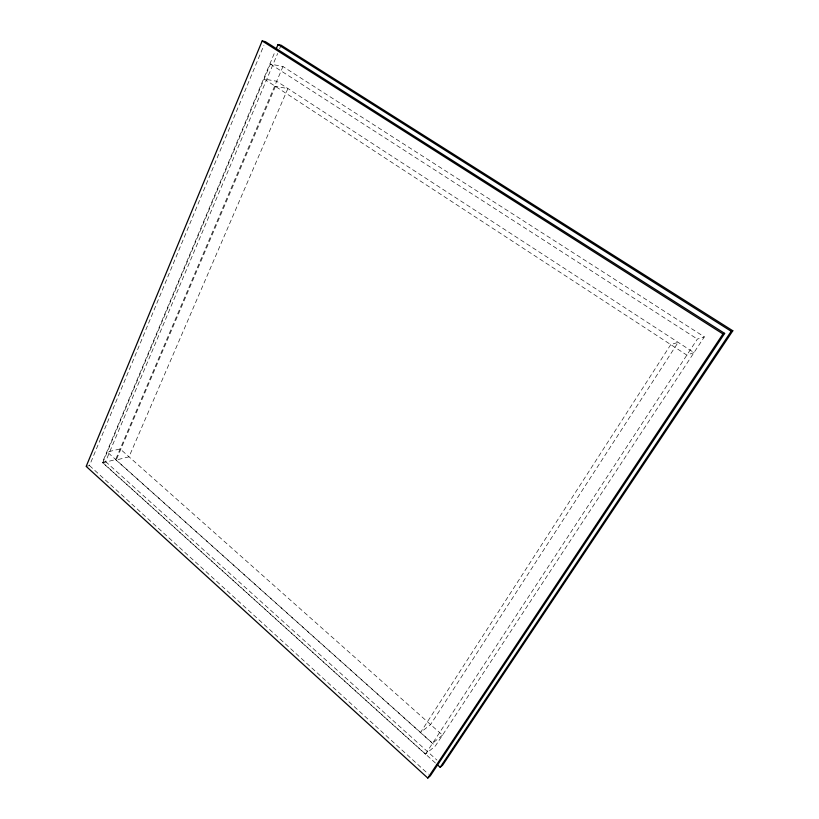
<?xml version="1.0" encoding="UTF-8"?>
<svg xmlns="http://www.w3.org/2000/svg" width="819" height="819" viewBox="0 0 819 819"><rect width="100%" height="100%" fill="white"/><g stroke="black" fill="none" stroke-linecap="round" stroke-linejoin="round"><path stroke-width="0.61" stroke-dasharray="4.09 3.07" d="M86.19 466.39L89.486 465.571L263.923 45.219M435.432 763.021L102.416 462.366L275.051 51.587M102.723 462.817L270.413 64.046L282.964 66.544L704.33 336.885L435.391 745.945L425.43 754.176L102.723 462.817L115.602 459.613L282.964 66.544M102.416 462.366L105.59 461.578L277.651 53.46M279.627 48.751L281.122 45.229M425.43 754.176L697.348 339.076L704.33 336.885M270.413 64.046L697.348 339.076M115.602 459.613L435.391 745.945M105.59 461.578L436.906 760.063M89.486 465.571L428.409 774.15M275.43 86.384L116.226 460.002L129.033 456.818L287.899 88.534L275.43 86.384M670.771 344.604L420.546 732.462L430.589 724.559L678.152 342.342L670.771 344.604M442.495 735.134L432.586 743.242L107.279 451.996L120.147 448.925L442.495 735.134M693.98 352.641L686.844 355.108L264.127 79.003L276.699 81.255L693.98 352.641"/><path stroke-width="1.23" d="M262.172 40.95L86.19 466.39L427.784 778.05L430.303 775.869L724.651 333.394L265.387 41.677L262.172 40.95L722.972 333.937L724.651 333.394M276.044 49.232L278.02 44.523L281.122 45.229L732.81 330.774L442.598 765.202L440.182 767.301L437.336 764.731M427.784 778.05L722.972 333.937M440.182 767.301L731.203 331.286L732.81 330.774M278.02 44.523L731.203 331.286"/></g></svg>
